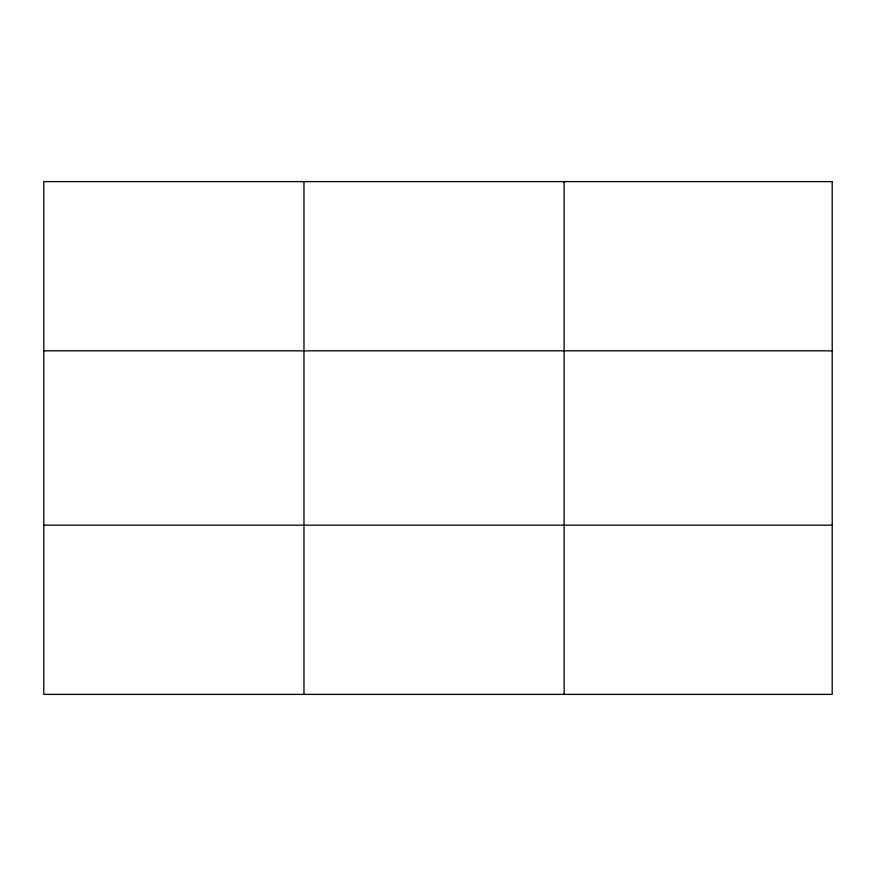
<?xml version="1.0" encoding="UTF-8"?>
<svg xmlns="http://www.w3.org/2000/svg" width="876" height="876" viewBox="0 0 876 876"><rect width="100%" height="100%" fill="white"/><g stroke="black" fill="none" stroke-linecap="round" stroke-linejoin="round"><path stroke-width="1.31" d="M303.972 694.394L303.972 181.606M564.144 694.394L564.144 181.606M43.8 350.827L832.2 350.827M43.8 525.173L832.2 525.173M832.2 181.606L832.2 694.394L43.8 694.394L43.8 181.606L832.2 181.606"/></g></svg>
